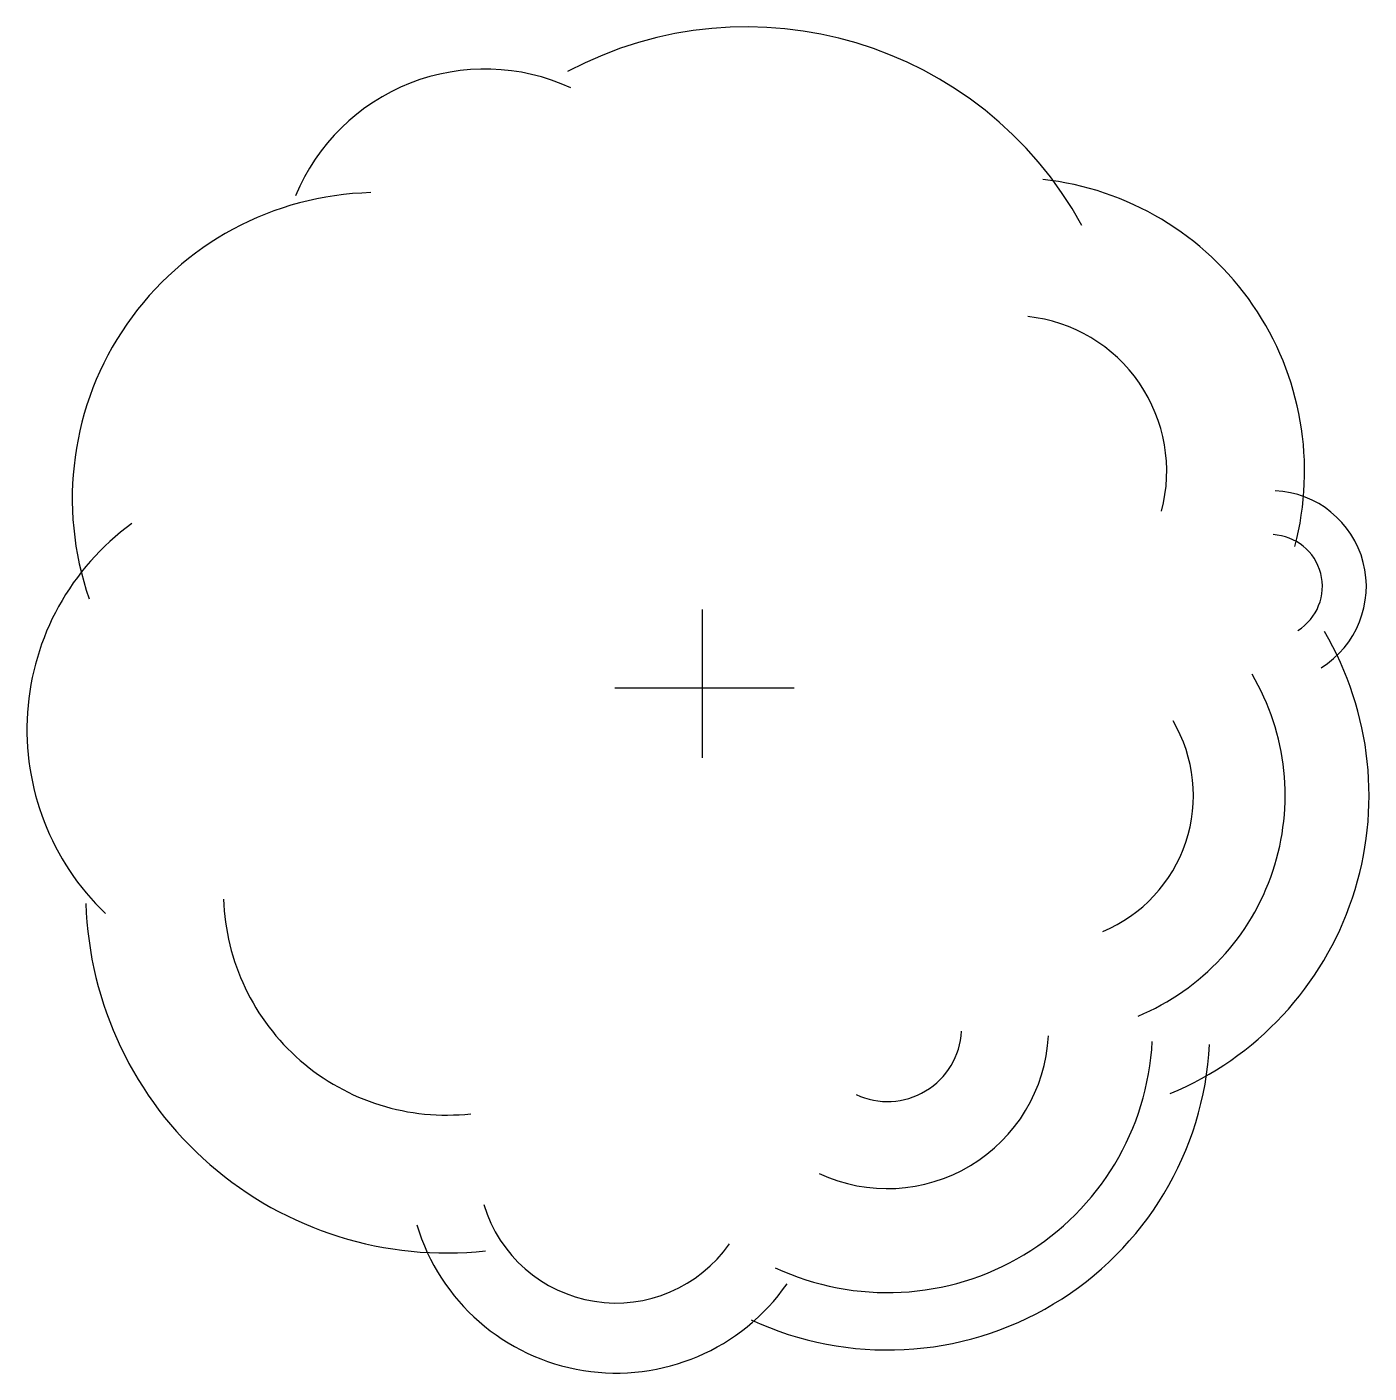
# Model space of a CAD drawing. Header units: millimetres. Extents: x 309.04 to 311.11, y 2542.86 to 2544.94.
import ezdxf

# ---------------------------------------------------------------- set-up
doc = ezdxf.new("R2010")
doc.units = ezdxf.units.MM
doc.header["$LTSCALE"] = 10
doc.layers.add('Vegetais', color=94, linetype='Continuous')

msp = doc.modelspace()

# ---------------------------------------------------------------- linework, layer by layer
at = {"layer": 'Vegetais'}
for p, q in [((310.0844, 2543.8094), (310.0844, 2544.0382)), ((309.9493, 2543.9174), (310.2258, 2543.9174))]:
    msp.add_line(p, q, dxfattribs=at)
for centre, radius, start, end in [((310.1523, 2544.3466), 0.5896, 28.7671, 117.9187), ((309.7491, 2544.5553), 0.316, 65.3025, 157.5634), ((310.5599, 2544.2512), 0.4525, 345.1795, 83.8154), ((309.5843, 2544.2093), 0.4716, 91.3656, 199.1524), ((310.5599, 2544.2512), 0.24, 345.1795, 83.8154), ((310.9599, 2544.0738), 0.1477, 301.8636, 87.2126), ((309.4353, 2543.8532), 0.3925, 126.0245, 226.27), ((310.9599, 2544.0738), 0.0799, 301.8636, 87.2126), ((310.614, 2543.7514), 0.4978, 292.6104, 30.5076), ((310.614, 2543.7514), 0.3684, 292.6104, 30.5076), ((310.614, 2543.7514), 0.227, 292.6104, 30.5076), ((309.6897, 2543.6026), 0.5563, 181.8243, 276.2171), ((309.6897, 2543.6026), 0.3438, 181.8243, 276.2171), ((310.3694, 2543.394), 0.1143, 244.9776, 356.9744), ((310.3694, 2543.394), 0.4973, 244.9776, 356.9744), ((310.3694, 2543.394), 0.4088, 244.9776, 356.9744), ((310.3694, 2543.394), 0.2485, 244.9776, 356.9744), ((309.9511, 2543.1819), 0.2128, 196.7004, 325.2047), ((309.9511, 2543.1819), 0.3208, 196.7004, 325.2047)]:
    msp.add_arc(centre, radius, start, end, dxfattribs=at)

doc.saveas('drawing.dxf')
